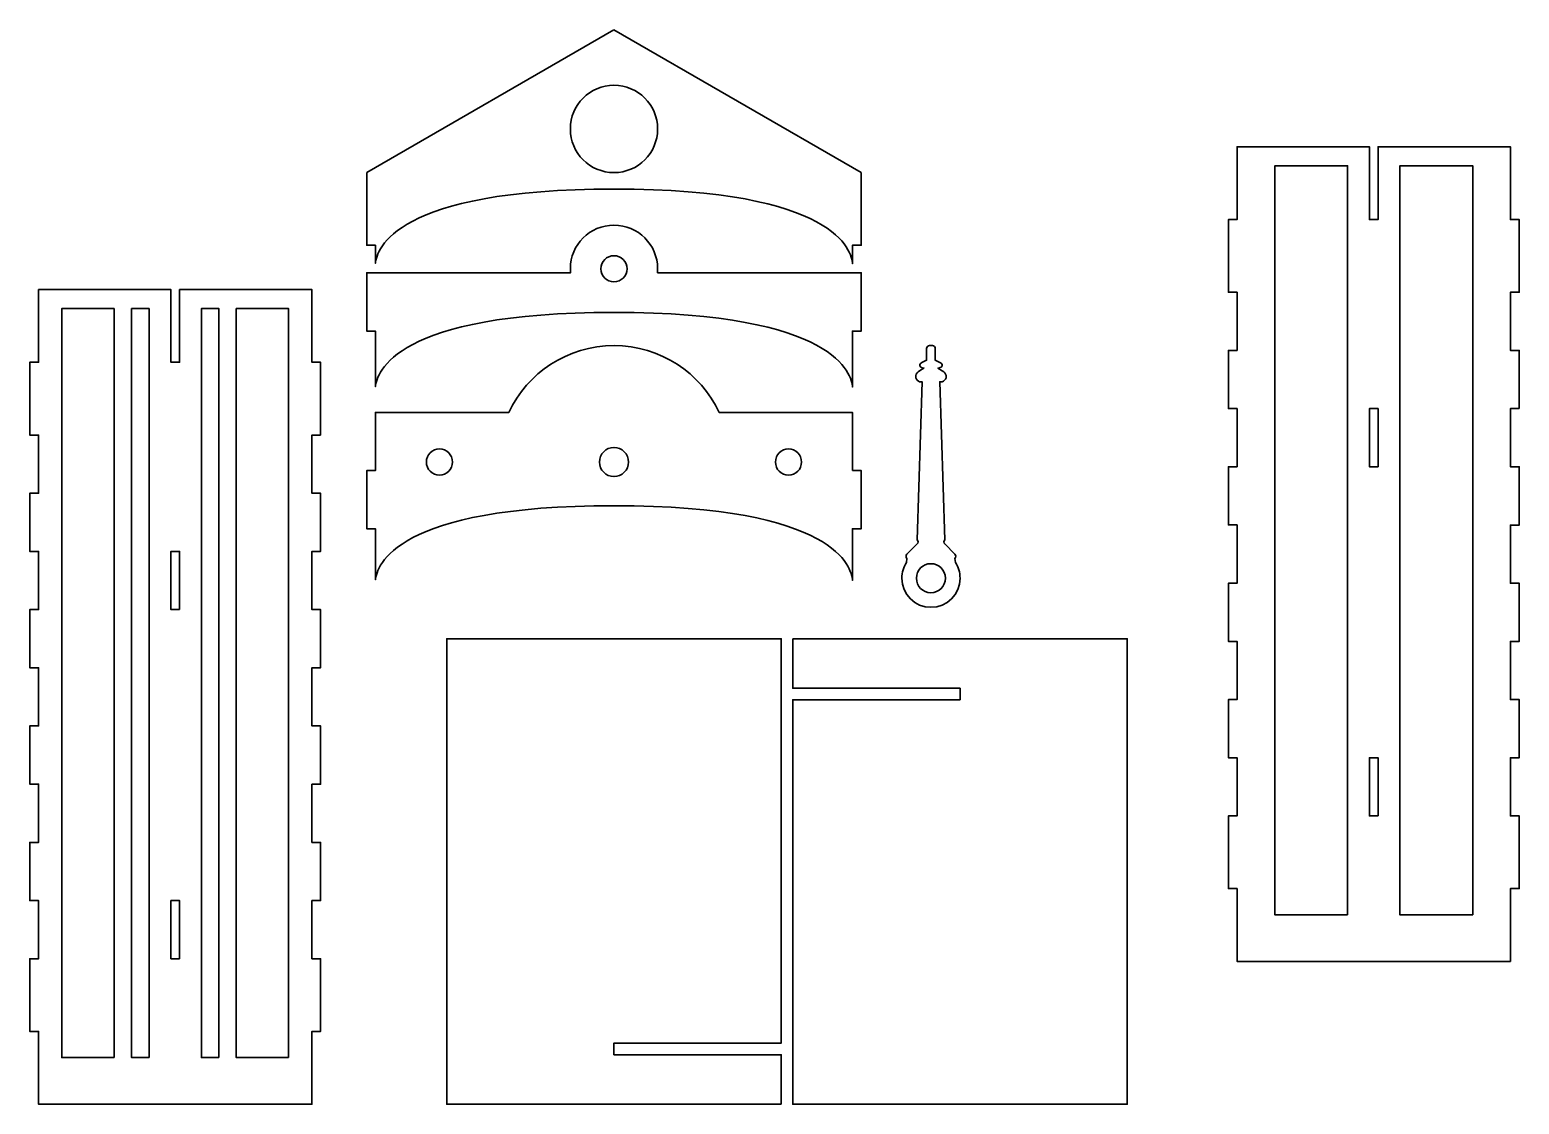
# Model space of a CAD drawing. Header units: inches. Extents: x -1874 to 1467, y -1467 to 242.
# Drawn here: x -301 to 211, y -128 to 242 of the extents above; entities that cross this region are included whole.
import ezdxf

# ---------------------------------------------------------------- set-up
doc = ezdxf.new("R2010")
doc.units = ezdxf.units.IN
doc.header["$MEASUREMENT"] = 0
doc.layers.add('Layer 1', color=7, linetype='Continuous')

msp = doc.modelspace()

# ---------------------------------------------------------------- linework, layer by layer
at = {"layer": 'Layer 1', "color": 7, "lineweight": 30, "true_color": 0xffffff}
for points in [[(210.63, 111.45), (210.63, 131.45), (207.63, 131.45), (207.63, 151.45), (210.63, 151.45), (210.63, 151.45), (210.63, 176.45), (207.63, 176.45), (207.63, 201.45), (162.13, 201.45), (162.13, 176.45), (159.13, 176.45), (159.13, 201.45), (130.63, 201.45), (113.63, 201.45), (113.63, 176.45), (110.63, 176.45), (110.63, 151.45), (113.63, 151.45), (113.63, 131.45), (110.63, 131.45), (110.63, 111.45), (113.63, 111.45), (113.63, 91.46), (110.63, 91.46), (110.63, 71.46), (113.63, 71.46), (113.63, 51.46), (110.63, 51.46), (110.63, 31.46), (113.63, 31.46), (113.63, 11.46), (110.63, 11.46), (110.63, -8.54), (113.63, -8.54), (113.63, -28.54), (110.63, -28.54), (110.63, -53.54), (113.63, -53.54), (113.63, -78.54), (207.63, -78.54), (207.63, -53.54), (210.63, -53.54), (210.63, -28.54), (207.63, -28.54), (207.63, -8.54), (210.63, -8.54), (210.63, 11.45), (207.63, 11.45), (207.63, 31.45), (210.63, 31.45), (210.63, 51.45), (207.63, 51.45), (207.63, 71.45), (210.63, 71.45), (210.63, 91.45), (207.63, 91.45), (207.63, 111.45), (210.63, 111.45)], [(151.63, -62.55), (126.63, -62.55), (126.63, 194.94), (151.63, 194.94), (151.63, -62.55)], [(194.63, -62.55), (169.63, -62.55), (169.63, 194.94), (194.63, 194.94), (194.63, -62.55)], [(-201.45, 102.37), (-201.45, 127.37), (-204.45, 127.37), (-204.45, 152.37), (-249.95, 152.37), (-249.95, 127.37), (-252.95, 127.37), (-252.95, 152.37), (-281.45, 152.37), (-298.45, 152.37), (-298.45, 127.37), (-301.45, 127.37), (-301.45, 102.37), (-298.45, 102.37), (-298.45, 82.37), (-301.45, 82.37), (-301.45, 62.37), (-298.45, 62.37), (-298.45, 42.38), (-301.45, 42.38), (-301.45, 22.38), (-298.45, 22.38), (-298.45, 2.38), (-301.45, 2.38), (-301.45, -17.62), (-298.45, -17.62), (-298.45, -37.62), (-301.45, -37.62), (-301.45, -57.63), (-298.45, -57.63), (-298.45, -77.63), (-301.45, -77.63), (-301.45, -102.63), (-298.45, -102.63), (-298.45, -127.63), (-204.45, -127.63), (-204.45, -102.63), (-201.45, -102.63), (-201.45, -77.63), (-204.45, -77.63), (-204.45, -57.63), (-201.45, -57.63), (-201.45, -37.63), (-204.45, -37.63), (-204.45, -17.63), (-201.45, -17.63), (-201.45, 2.37), (-204.45, 2.37), (-204.45, 22.37), (-201.45, 22.37), (-201.45, 42.37), (-204.45, 42.37), (-204.45, 62.37), (-201.45, 62.37), (-201.45, 82.37), (-204.45, 82.37), (-204.45, 102.37), (-201.45, 102.37)], [(-272.45, -111.63), (-290.45, -111.63), (-290.45, 145.86), (-272.45, 145.86), (-272.45, -111.63)], [(-260.45, -111.63), (-266.45, -111.63), (-266.45, 145.86), (-260.45, 145.86), (-260.45, -111.63)], [(-236.45, -111.63), (-242.45, -111.63), (-242.45, 145.86), (-236.45, 145.86), (-236.45, -111.63)], [(-212.45, -111.63), (-230.45, -111.63), (-230.45, 145.86), (-212.45, 145.86), (-212.45, -111.63)], [(162.13, 91.45), (159.13, 91.45), (159.13, 111.45), (162.13, 111.45), (162.13, 91.45)], [(-249.95, 42.37), (-252.95, 42.37), (-252.95, 62.37), (-249.95, 62.37), (-249.95, 42.37)], [(162.13, -28.55), (159.13, -28.55), (159.13, -8.55), (162.13, -8.55), (162.13, -28.55)], [(-249.95, -77.63), (-252.95, -77.63), (-252.95, -57.63), (-249.95, -57.63), (-249.95, -77.63)]]:
    msp.add_lwpolyline(points, dxfattribs=at)
at = {"layer": 'Layer 1', "color": 7, "lineweight": 35, "true_color": 0xffffff}
for points in [[(-43.1, -127.63), (-43.1, -110.63), (-100.6, -110.63), (-100.6, -106.63), (-43.1, -106.63), (-43.1, 32.37), (-158.1, 32.37), (-158.1, -127.63), (-43.1, -127.63)], [(-39.13, 32.37), (-39.13, 15.37), (18.37, 15.37), (18.37, 11.37), (-39.13, 11.37), (-39.13, -127.63), (75.87, -127.63), (75.87, 32.37), (-39.13, 32.37)]]:
    msp.add_lwpolyline(points, dxfattribs=at)
for points, knots in [([(-100.6, 241.67), (-100.6, 241.67), (-185.6, 192.58), (-185.6, 192.58), (-185.6, 192.58), (-185.6, 167.59), (-185.6, 167.59), (-185.6, 167.59), (-182.6, 167.59), (-182.6, 167.59), (-182.6, 167.59), (-182.6, 161.44), (-182.6, 161.44), (-182.18, 166.1), (-176.09, 186.93), (-100.6, 186.93), (-23.99, 186.93), (-18.87, 165.48), (-18.6, 161.24), (-18.6, 161.24), (-18.6, 167.59), (-18.6, 167.59), (-18.6, 167.59), (-15.6, 167.59), (-15.6, 167.59), (-15.6, 167.59), (-15.6, 192.58), (-15.6, 192.58), (-15.6, 192.58), (-100.6, 241.67), (-100.6, 241.67)], [0, 0, 0, 0, 1, 1, 1, 2, 2, 2, 3, 3, 3, 4, 4, 4, 5, 5, 5, 6, 6, 6, 7, 7, 7, 8, 8, 8, 9, 9, 9, 10, 10, 10, 10]), ([(-100.6, 192.58), (-108.89, 192.58), (-115.6, 199.3), (-115.6, 207.58), (-115.6, 215.87), (-108.89, 222.58), (-100.6, 222.58), (-92.32, 222.58), (-85.6, 215.87), (-85.6, 207.58), (-85.6, 199.3), (-92.32, 192.58), (-100.6, 192.58)], [0, 0, 0, 0, 1, 1, 1, 2, 2, 2, 3, 3, 3, 4, 4, 4, 4])]:
    msp.add_open_spline(points, degree=3, knots=knots, dxfattribs=at)
at = {"layer": 'Layer 1', "color": 7, "lineweight": 30, "true_color": 0xffffff}
for points, knots in [([(-85.67, 158.13), (-85.62, 158.59), (-85.6, 159.06), (-85.6, 159.53), (-85.6, 167.81), (-92.32, 174.53), (-100.6, 174.53), (-108.89, 174.53), (-115.6, 167.81), (-115.6, 159.53), (-115.6, 159.06), (-115.58, 158.59), (-115.54, 158.13), (-115.54, 158.13), (-185.6, 158.13), (-185.6, 158.13), (-185.6, 158.13), (-185.6, 138.12), (-185.6, 138.12), (-185.6, 138.12), (-182.6, 138.12), (-182.6, 138.12), (-182.6, 138.12), (-182.6, 119.04), (-182.6, 119.04), (-182.18, 123.71), (-176.09, 144.53), (-100.6, 144.53), (-23.99, 144.53), (-18.87, 123.08), (-18.6, 118.84), (-18.6, 118.84), (-18.6, 138.12), (-18.6, 138.12), (-18.6, 138.12), (-15.61, 138.12), (-15.61, 138.12), (-15.61, 138.12), (-15.61, 158.13), (-15.61, 158.13), (-15.61, 158.13), (-85.67, 158.13), (-85.67, 158.13), (-85.67, 158.13), (-85.67, 158.13), (-85.67, 158.13)], [0, 0, 0, 0, 1, 1, 1, 2, 2, 2, 3, 3, 3, 4, 4, 4, 5, 5, 5, 6, 6, 6, 7, 7, 7, 8, 8, 8, 9, 9, 9, 10, 10, 10, 11, 11, 11, 12, 12, 12, 13, 13, 13, 14, 14, 14, 15, 15, 15, 15]), ([(-100.6, 155.03), (-103.09, 155.03), (-105.1, 157.04), (-105.1, 159.53), (-105.1, 162.01), (-103.09, 164.03), (-100.6, 164.03), (-98.12, 164.03), (-96.1, 162.01), (-96.1, 159.53), (-96.1, 157.04), (-98.12, 155.03), (-100.6, 155.03)], [0, 0, 0, 0, 1, 1, 1, 2, 2, 2, 3, 3, 3, 4, 4, 4, 4]), ([(-18.61, 90.17), (-18.61, 90.17), (-18.61, 110.17), (-18.61, 110.17), (-18.61, 110.17), (-64.41, 110.17), (-64.41, 110.17), (-70.82, 123.73), (-84.61, 133.11), (-100.59, 133.11), (-116.59, 133.11), (-130.38, 123.73), (-136.78, 110.17), (-136.78, 110.17), (-182.6, 110.17), (-182.6, 110.17), (-182.6, 110.17), (-182.6, 90.17), (-182.6, 90.17), (-182.6, 90.17), (-185.6, 90.17), (-185.6, 90.17), (-185.6, 90.17), (-185.6, 70.17), (-185.6, 70.17), (-185.6, 70.17), (-182.6, 70.17), (-182.6, 70.17), (-182.6, 70.17), (-182.6, 52.62), (-182.6, 52.62), (-182.18, 57.28), (-176.1, 78.1), (-100.6, 78.1), (-23.99, 78.1), (-18.87, 56.65), (-18.61, 52.42), (-18.61, 52.42), (-18.61, 70.17), (-18.61, 70.17), (-18.61, 70.17), (-15.6, 70.17), (-15.6, 70.17), (-15.6, 70.17), (-15.6, 90.17), (-15.6, 90.17), (-15.6, 90.17), (-18.61, 90.17), (-18.61, 90.17), (-18.61, 90.17), (-18.61, 90.17), (-18.61, 90.17)], [0, 0, 0, 0, 1, 1, 1, 2, 2, 2, 3, 3, 3, 4, 4, 4, 5, 5, 5, 6, 6, 6, 7, 7, 7, 8, 8, 8, 9, 9, 9, 10, 10, 10, 11, 11, 11, 12, 12, 12, 13, 13, 13, 14, 14, 14, 15, 15, 15, 16, 16, 16, 17, 17, 17, 17]), ([(16.8, 58.55), (16.8, 58.55), (16.64, 59.98), (16.64, 59.98), (17.03, 60.37), (17.03, 61.01), (16.64, 61.4), (16.64, 61.4), (13.11, 64.93), (13.11, 64.93), (12.72, 65.32), (12.72, 65.96), (13.11, 66.35), (13.11, 66.35), (11.42, 120.69), (11.42, 120.69), (12, 120.56), (12.6, 120.72), (13.08, 121.19), (14.05, 122.16), (13.69, 123.65), (12.27, 124.5), (12.27, 124.5), (10.78, 125.4), (10.78, 125.4), (11.16, 125.37), (11.54, 125.46), (11.84, 125.68), (12.56, 126.21), (12.29, 127.01), (11.25, 127.47), (11.25, 127.47), (9.87, 128.08), (9.87, 128.08), (9.87, 128.08), (9.87, 132.11), (9.87, 132.11), (9.87, 132.66), (9.42, 133.11), (8.87, 133.11), (8.87, 133.11), (7.87, 133.11), (7.87, 133.11), (7.32, 133.11), (6.87, 132.66), (6.87, 132.11), (6.87, 132.11), (6.87, 128.08), (6.87, 128.08), (6.87, 128.08), (5.5, 127.47), (5.5, 127.47), (4.45, 127.01), (4.19, 126.21), (4.9, 125.68), (5.21, 125.46), (5.59, 125.37), (5.97, 125.4), (5.97, 125.4), (4.48, 124.5), (4.48, 124.5), (3.06, 123.65), (2.7, 122.16), (3.67, 121.19), (4.15, 120.72), (4.74, 120.56), (5.33, 120.69), (5.33, 120.69), (3.64, 66.35), (3.64, 66.35), (4.03, 65.96), (4.03, 65.32), (3.64, 64.93), (3.64, 64.93), (0.11, 61.4), (0.11, 61.4), (-0.28, 61.01), (-0.28, 60.37), (0.11, 59.98), (0.11, 59.98), (-0.05, 58.55), (-0.05, 58.55), (-1.04, 56.99), (-1.63, 55.15), (-1.63, 53.16), (-1.63, 47.64), (2.85, 43.16), (8.38, 43.16), (13.9, 43.16), (18.38, 47.64), (18.38, 53.16), (18.37, 55.15), (17.79, 56.99), (16.8, 58.55)], [0, 0, 0, 0, 1, 1, 1, 2, 2, 2, 3, 3, 3, 4, 4, 4, 5, 5, 5, 6, 6, 6, 7, 7, 7, 8, 8, 8, 9, 9, 9, 10, 10, 10, 11, 11, 11, 12, 12, 12, 13, 13, 13, 14, 14, 14, 15, 15, 15, 16, 16, 16, 17, 17, 17, 18, 18, 18, 19, 19, 19, 20, 20, 20, 21, 21, 21, 22, 22, 22, 23, 23, 23, 24, 24, 24, 25, 25, 25, 26, 26, 26, 27, 27, 27, 28, 28, 28, 29, 29, 29, 30, 30, 30, 31, 31, 31, 31]), ([(-160.6, 88.6), (-163.09, 88.6), (-165.1, 90.62), (-165.1, 93.1), (-165.1, 95.59), (-163.09, 97.6), (-160.6, 97.6), (-158.12, 97.6), (-156.1, 95.59), (-156.1, 93.1), (-156.1, 90.62), (-158.12, 88.6), (-160.6, 88.6)], [0, 0, 0, 0, 1, 1, 1, 2, 2, 2, 3, 3, 3, 4, 4, 4, 4]), ([(-100.6, 88.1), (-100.6, 88.1), (-100.6, 88.1), (-100.6, 88.1), (-100.6, 88.1), (-100.6, 88.1), (-100.6, 88.1), (-103.37, 88.1), (-105.6, 90.34), (-105.6, 93.1), (-105.6, 95.87), (-103.37, 98.1), (-100.6, 98.1), (-100.6, 98.1), (-100.6, 98.1), (-100.6, 98.1), (-100.6, 98.1), (-100.6, 98.1), (-100.6, 98.1), (-97.83, 98.1), (-95.6, 95.87), (-95.6, 93.1), (-95.6, 90.34), (-97.83, 88.1), (-100.6, 88.1)], [0, 0, 0, 0, 1, 1, 1, 2, 2, 2, 3, 3, 3, 4, 4, 4, 5, 5, 5, 6, 6, 6, 7, 7, 7, 8, 8, 8, 8]), ([(-40.6, 88.6), (-43.09, 88.6), (-45.1, 90.62), (-45.1, 93.1), (-45.1, 95.59), (-43.09, 97.6), (-40.6, 97.6), (-38.12, 97.6), (-36.1, 95.59), (-36.1, 93.1), (-36.1, 90.62), (-38.12, 88.6), (-40.6, 88.6)], [0, 0, 0, 0, 1, 1, 1, 2, 2, 2, 3, 3, 3, 4, 4, 4, 4]), ([(8.37, 48.16), (5.61, 48.16), (3.37, 50.4), (3.37, 53.16), (3.37, 55.92), (5.61, 58.16), (8.37, 58.16), (11.13, 58.16), (13.37, 55.92), (13.37, 53.16), (13.37, 50.4), (11.13, 48.16), (8.37, 48.16)], [0, 0, 0, 0, 1, 1, 1, 2, 2, 2, 3, 3, 3, 4, 4, 4, 4])]:
    msp.add_open_spline(points, degree=3, knots=knots, dxfattribs=at)

doc.saveas('drawing.dxf')
